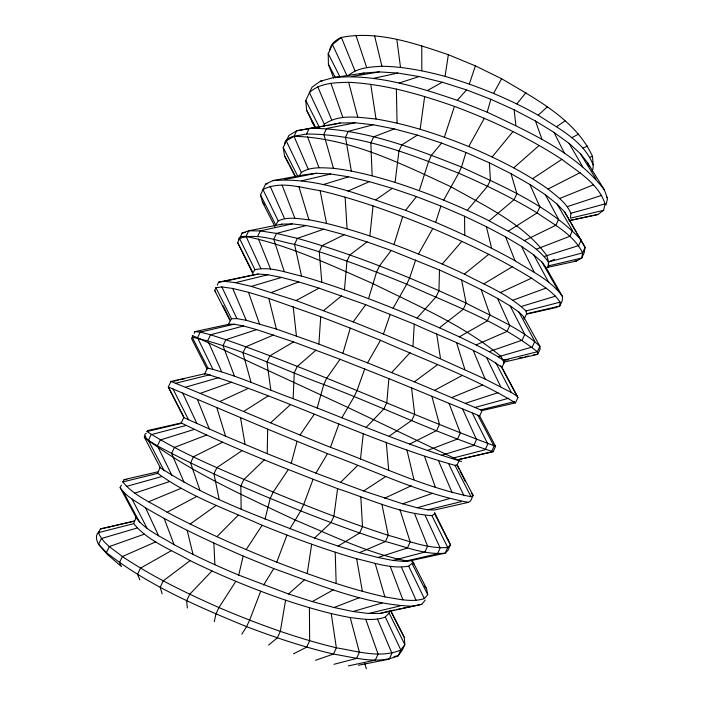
<?xml version="1.0" encoding="UTF-8"?>
<svg xmlns="http://www.w3.org/2000/svg" width="704" height="704" viewBox="0 0 704 704"><rect width="100%" height="100%" fill="white"/><g stroke="black" fill="none" stroke-linecap="round" stroke-linejoin="round"><path stroke-width="1.06" d="M457.222 464.781L473.106 495.458L470.606 500.931L468.415 502.357L434.491 510.013L427.856 509.81L417.226 507.751L402.714 503.835L363.669 490.97L315.938 473.167L267.23 453.684L267.661 429.132L168.309 386.998L170.975 381.454L205.322 373.639C289.925 400.066 369.609 441.399 455.013 465.37L457.222 464.781L459.721 459.342L493.099 451.766L495.59 446.327L479.662 415.941L388.872 378.602L340.076 359.286L293.568 341.915L256.714 329.622L243.505 326.005L234.212 324.21L228.906 324.245L194.832 331.663L194.163 333.344M240.214 237.274L242.123 233.006L248.741 230.815L281.943 224.162L292.169 223.872L306.205 225.544L323.743 229.196L344.265 234.722L367.039 241.912L391.178 250.466L439.481 270.01L438.953 290.629L436.075 296.815L417.067 318.094C379.236 302.298 340.921 287.478 301.523 276.038C286.37 272.879 270.565 266.13 254.945 269.711L252.965 272.677L237.67 242.581L239.51 238.454C257.576 232.54 276.716 241.023 294.536 244.35C332.781 255.121 369.996 269.157 406.727 284.214C450.974 304.568 498.758 321.42 537.354 351.754L537.698 354.323L504.442 362.014L501.97 367.391L517.942 397.487L515.469 402.899L482.152 410.529L414.357 381.823L367.55 362.842L318.886 344.089L276.364 329.067L246.224 320.294L236.878 318.622L231.519 318.771L227.92 325.134M461.578 461.498C404.237 444.312 349.131 419.918 293.137 398.702L294.272 372.733L297.22 366.494L316.034 350.134M517.942 397.487L517.062 396.088L511.386 392.524L485.118 379.051L412.966 346.456L414.26 324.13L365.71 304.691L319 288.138L298.734 281.917L281.538 277.42L267.907 274.771L258.148 274.032L252.349 275.141L218.548 282.181L217.263 285.164M524.146 319.132L526.601 313.782L559.794 306.029L562.241 300.678L562.566 296.666L545.996 267.397L541.878 261.932L533.72 254.866L521.558 246.426L505.63 236.905L486.394 226.697L464.534 216.251L440.898 206.052L416.469 196.601L392.295 188.338L369.362 181.65L348.594 176.81L330.713 174.002L316.272 173.281L305.589 174.592L272.774 180.638L265.549 184.114L260.506 194.929L275.748 224.963L278.23 220.933L262.953 189.534C280.676 180.347 301.62 188.012 320.1 190.626C358.723 199.804 396.123 213.391 432.784 228.518C466.664 243.03 500.139 258.782 531.546 278.159C541.614 285.331 553.177 291.509 560.05 302.157L559.794 306.029L555.174 307.754L526.724 314.134M318.886 344.089L320.716 316.721L268.814 298.434L248.459 292.301L232.716 288.455L221.866 286.933L215.917 287.672L214.702 290.506L230.05 320.681M324.377 124.265C339.293 113.599 359.014 117.471 376.015 119.011C407.933 124.274 438.803 134.438 468.732 146.546C496.364 158.303 523.503 171.635 548.046 189.042C556.618 196.029 566.412 202.717 570.874 213.25L570.53 218.17L603.61 210.294L605.044 203.87C598.4 183.357 578.002 171.794 561.845 159.368C528.308 137.474 491.885 120.41 454.441 106.383C420.27 94.406 385.026 84.102 348.665 82.306C335.122 82.685 319.959 82.755 309.426 92.576L324.377 124.265L323.391 126.007M388.872 378.602L386.795 402.662L383.882 408.927L366.159 427.337M344.45 289.837L346.966 261.096L349.87 254.945L367.039 241.912M170.94 381.814L170.975 381.454C224.312 402.961 276.998 426.078 330.458 447.313C376.957 464.376 422.286 486.79 470.994 496.725L473.106 495.458L471.319 493.002M157.881 471.83L124.062 479.618L122.813 481.932C134.112 496.082 152.073 502.867 167.094 512.239C202.638 531.001 239.439 547.272 276.751 562.153C312.083 575.775 347.873 588.579 384.877 596.886C397.839 598.84 411.426 602.694 424.354 598.611L427.733 594.598L411.946 563.332L408.681 566.174C391.098 569.237 373.604 562.558 356.646 558.738C324.509 549.463 293.119 537.812 262.126 525.272C226.811 509.397 189.209 496.267 157.722 473.343L160.046 467.289M526.601 313.782L525.967 310.983C508.552 294.307 485.426 285.226 464.376 274.111C433.611 259.644 402.054 246.866 369.855 235.946L373.05 205.85M360.457 459.263L363.308 433.444M298.892 176.686L301.374 172.454L286.264 140.906L294.008 136.294C349.483 137.702 401.667 163.9 451.07 186.824C484.95 206.096 523.248 223.353 546.858 255.622L548.486 261.967L548.02 267.168L548.627 265.839L548.486 261.967C533.79 242.405 509.775 232.734 489.139 220.792C458.814 205.63 427.354 192.808 395.085 182.406L398.948 150.982L401.817 144.901L417.375 135.115L441.602 143.088L465.96 152.478L489.421 162.844L511.016 173.686L529.901 184.483L545.406 194.762L557.11 204.098L564.784 212.142L585.112 247.403L584.197 252.701L581.768 258.025L576.585 260.99L547.219 267.476M434.588 512.459L450.49 544.878L447.744 547.51C427.302 549.023 407.704 540.417 388.265 535.339C349.281 522.667 311.071 507.769 273.205 492.105C230.71 473.062 186.331 456.667 146.969 431.543L147.567 430.566L181.227 422.937C231.915 447.823 284.847 468.389 337.577 488.664L333.925 516.252L330.968 522.606L314.556 538.05C262.117 517.537 207.68 498.775 160.38 467.773L144.285 437.122L144.962 436.005M420.156 129.219L424.67 96.474M307.208 573.637L311.67 544.245M592.134 171.178A131.322 40.665 25.1 0 0 593.129 164.824C583.854 140.879 558.43 128.568 538.182 115.183C508.763 98.701 477.435 85.765 445.06 76.384L448.351 54.701C414.26 43.226 377.74 30.395 341.37 37.418L332.455 44.528L328.214 53.654L328.425 64.39L333.722 78.232M136.145 517.361L133.707 523.644C148.078 541.288 170.878 549.49 190.133 560.613C221.082 575.81 253 588.966 285.586 600.204L280.315 631.426L277.314 637.868L268.611 645.04M214.306 621.658L215.908 614.038L218.944 607.57L235.796 581.354M606.03 205.014L607.526 198.449L604.296 189.754L587.541 162.659L580.351 153.639L569.114 143.422L554.013 132.396L535.48 121.018L514.149 109.798L490.855 99.264L466.567 89.927L442.297 82.236L419.074 76.542L397.813 73.058L379.271 71.905L364.03 73.049L333.573 77.563L320.39 81.215L311.995 87.226L305.782 100.47L306.566 110.035L314.882 127.591M425.198 600.142L421.749 604.314L380.204 613.413L368.509 613.483L353.003 611.512L334.066 607.508L312.294 601.586L288.499 593.974L238.726 575.106L243.153 556.054C209.871 541.622 176.871 526.328 145.605 507.866C136.805 501.635 126.148 496.874 120.12 487.555L121.44 485.082M265.047 519.068L270.213 498.476L273.205 492.105L288.288 469.568M291.183 463.408L297.079 441.294L267.661 429.132M317.143 408.118L323.761 384.507L326.709 378.224L340.076 359.286M604.296 189.754C575.106 151.967 529.179 132.211 487.194 112.165L490.855 99.264M342.936 353.197L350.258 328.117L320.716 316.721M368.553 298.646L376.57 272.114L379.482 265.91L391.178 250.466M465.96 152.478L461.516 167.068L458.656 173.193L443.696 200.086M393.994 244.464L402.706 216.489M419.276 190.634L428.666 161.242L431.534 155.135L441.602 143.088M562.566 296.666C551.056 280.042 531.573 271.41 515.038 260.744C489.342 246.435 462.704 233.895 435.662 222.35L440.898 206.052M444.382 137.166L454.441 106.383M469.33 84.04L475.385 65.886L448.351 54.701M415.668 259.987L409.631 278.01L406.727 284.214L393.105 308.22M412.966 346.456L383.425 334.057L390.271 314.274M364.707 368.931L357.034 390.491L354.086 396.783L341.836 417.815M330.458 447.313L338.967 423.949M313.051 479.345L303.697 504.53L300.714 510.91L289.872 528.898M276.751 562.153L286.959 535.11M260.691 591.263L249.612 620.18L246.585 626.648L241.824 634.181M493.099 451.766C435.679 432.828 380.433 406.12 323.761 384.507C280.095 368.579 237.706 347.169 192.192 337.181L191.594 338.721L206.994 368.958L204.424 374.343L205.322 373.639M295.601 177.302L284.574 155.945L283.21 147.567L288.842 135.52L296.657 130.768L340.226 123.006L355.071 122.795L373.278 124.766L394.302 128.92L417.375 135.115M479.662 415.941L482.152 410.529M390.544 610.35L404.263 637.34L404.844 644.618L402.292 650.197L398.2 655.758C377.652 664.787 354.482 657.43 333.441 654.086C303.846 647.108 274.982 637.472 246.585 626.648C197.771 606.54 148.183 585.446 106.427 552.534L109.278 546.568L144.311 534.178M337.577 488.664C368.526 498.661 399.106 513.498 431.922 515.618L434.65 513.911L450.49 544.878L447.973 550.387L445.157 553.177C424.662 555.113 404.914 546.515 385.396 541.552C356.796 532.4 328.645 521.919 300.714 510.91C252.129 491.172 203.658 470.756 157.432 445.878L160.248 439.991L194.225 429.431M207.786 340.595L210.558 334.787L243.505 326.005M257.497 236.65L260.234 230.912L292.169 223.872M284.469 144.945A159.078 33.51 25.1 0 1 294.008 136.294L306.574 134.015L309.285 128.357C362.305 127.996 412.914 147.919 461.516 167.068C503.668 186.745 548.812 205.542 581.284 239.976L578.723 245.573L544.43 256.388M181.227 422.937L183.806 417.525L168.309 386.998L184.237 417.806L225.562 436.172L267.23 453.684M389.092 611.186L389.101 613.052L404.844 644.618L400.822 650.03C380.248 658.698 357.289 651.218 336.345 647.794C296.058 638.079 257.039 623.788 218.944 607.57C185.654 592.794 152.698 576.858 122.382 556.538C113.775 549.472 102.634 543.611 98.507 532.646L100.417 528.959L134.455 521.136M493.61 93.368L501.626 78.725C535.102 98.718 575.502 119.178 592.504 156.35L593.129 164.824M468.732 146.546L484.352 118.246M418.484 253.977L432.784 228.518M367.55 362.842L380.503 340.305C425.665 360.351 473.264 377.318 515.469 402.899M315.938 473.167L327.492 453.649C374.062 470.58 419.487 493.266 468.415 502.357M263.622 585.006L273.742 568.577C319 584.698 364.795 604.595 413.442 606.302M246.171 549.639L262.126 525.272M300.054 434.966L314.266 414.242M218.548 282.181L224.558 281.301L235.479 282.682L251.275 286.396L296.094 300.555L353.188 321.878L365.71 304.691M272.774 180.638C318.428 176.713 363.079 196.337 405.601 210.329L416.469 196.601M516.886 103.919L525.941 92.602M492.175 156.93L513.031 131.481M467.306 210.302L487.555 186.217L490.398 180.118L489.421 162.844M442.27 264.018L461.903 241.322M333.573 77.563C375.98 73.638 417.604 86.953 457.292 100.302L466.567 89.927M391.697 372.53L410.062 352.678M285.586 600.204C306.777 607.218 328.231 613.58 350.222 617.54C361.812 618.886 374.044 621.342 385.308 617.038L389.101 613.052M211.939 570.979L189.719 594.255L186.683 600.67L187.317 608.01M216.876 536.721L238.225 515.205M340.446 482.504L357.518 465.573M264.334 459.818L243.839 479.582L240.856 485.91L241.138 509.036M270.626 422.84L290.268 404.791M538.182 115.183L547.325 106.867M288.499 593.974L304.234 580.034M513.744 167.816L539.22 145.411M206.994 368.958L207.944 368.139C237.248 375.373 264.818 388.45 293.137 398.702M489.139 220.792L514.078 199.663L516.886 193.618L511.016 173.686M323.638 310.526L341.625 295.847M464.376 274.111L488.77 254.276M417.067 318.094L439.446 327.791L463.285 309.258L466.127 303.134L461.613 280.06L439.481 270.01M190.133 560.613L163.214 580.897L160.213 587.233L162.114 593.859M414.357 381.823L437.624 364.619M569.686 220.625L597.872 214.5L603.61 210.294M190.15 524.058L216.251 505.393M389.092 436.216L411.796 420.358L414.674 414.146L411.558 387.851M375.936 199.734L392.295 188.338M348.119 75.759C357.342 67.575 370.251 66.959 381.946 66.264C403.374 66.572 424.433 70.884 445.06 76.384M556.679 126.632L565.03 120.886M242.194 450.542L216.911 467.606L213.946 473.862L219.146 499.277M532.585 178.675L561.845 159.368M363.669 490.97L385.783 476.476M508.332 231.07L537.134 212.881L539.889 206.914L529.901 184.483M243.478 411.541L267.969 396.044M314.556 538.05L338.07 546.093L359.603 532.972L362.516 526.68L360.826 497.077M483.921 283.791L512.266 266.746M293.568 341.915L269.878 355.863L266.948 362.032L270.82 390.016M439.446 327.791L459.351 336.864L487.23 320.971L490.019 314.926L481.202 289.67L461.613 280.06M171.204 550.757L140.51 568.137L137.544 574.367L139.841 579.841M312.294 601.586L333.23 589.864M427.522 90.438L442.297 82.236M296.094 300.555L319 288.138M434.623 390.289L462.026 375.558M571.736 137.738L578.574 134.094M167.094 512.239L197.05 496.285M548.046 189.042L580.078 172.682M293.498 653.831L306.68 647.152L309.637 640.772L309.426 607.772M409.737 444.057L436.656 430.522L439.481 424.398L431.869 396.246M222.719 442.165L193.503 456.729L190.582 462.88L199.91 490.248M344.265 234.722L322.124 245.626L319.246 251.706L321.816 282.19M301.374 172.454C310.878 166.302 322.696 167.825 333.432 168.3C354.429 170.799 374.906 176.246 395.085 182.406M524.216 240.671L555.896 225.254L558.589 219.393L545.406 194.762M384.674 498.177L411.118 485.848M219.736 401.588L248.222 388.397M500.227 292.626L531.546 278.159M554.444 259.301L548.486 261.967L582.613 252.868L585.112 247.403L577.025 233.49M347.987 191.057L369.362 181.65M155.795 541.834L122.382 556.538L119.469 562.646L121.431 566.579L107.545 554.602L98.578 544.35A162.95 32.903 25.1 0 1 99.097 531.705M459.351 336.864L476.08 344.925L507.038 331.417L509.766 325.486L497.552 298.426L481.202 289.67M338.07 546.093L359.454 552.666L385.396 541.552L388.265 535.339L381.885 504.214M273.566 334.981L245.793 346.817L242.906 352.88L251.046 382.448M582.93 148.051L587.726 146.027M148.5 501.794L181.271 488.259M451.783 397.558L482.372 385.026M559.698 198.475L593.446 184.818M271.674 292.406L298.734 281.917M334.066 607.508L359.506 597.626M536.325 249.216L569.826 236.28L572.458 230.542L557.11 204.098M394.302 128.92L373.674 136.866L370.832 142.868L372.143 175.771M206.58 435.037L174.451 447.41L171.574 453.438L184.087 482.328M427.328 450.525L457.538 438.988L460.31 432.969L449.073 403.418M512.802 300.265L546.058 288.068M278.23 220.933C287.839 216.278 298.804 218.83 308.933 219.806C329.666 223.45 349.87 229.434 369.855 235.946M200.226 393.386L231.722 382.158M402.714 503.835L432.546 493.302M323.743 229.196L297.387 238.366L276.558 233.42L260.234 230.912L248.741 230.815L246.066 236.412A160.028 17.503 25.1 0 0 238.946 239.923M280.139 224.787L281.943 224.162M476.08 344.925L489.139 351.648L522.13 340.199L524.797 334.391L510.18 305.958L497.552 298.426M315.515 660.29L333.441 654.086L336.345 647.794L331.232 613.624M590.066 157.186L592.504 156.35M134.842 493.108L169.347 481.633M567.318 206.633L601.744 195.316M256.714 329.622L225.834 339.715L210.558 334.787L200.226 332.103L194.832 331.663M399.194 83.028L419.074 76.542M465.318 403.348L498.054 392.656M359.454 552.666L377.942 557.498L407.387 547.976L410.186 541.886L399.969 509.784M322.925 184.677L348.594 176.81M441.346 455.382L473.818 445.456L476.52 439.569L462.66 409.121M521.4 306.442L555.553 296.138M251.275 286.396L281.538 277.42M136.954 528.062L101.358 538.542L98.578 544.35L106.427 552.534M353.003 611.512L382.061 603.02M185.486 387.218L218.935 377.555M359.823 74.254L364.03 73.049M489.139 351.648L498.238 356.814L532.233 347.028L534.838 341.352L518.839 312.022L510.18 305.958M417.226 507.751L449.425 498.59M126.306 486.446L161.498 476.626M570.874 213.25L605.044 203.87M474.918 407.493L508.772 398.226M306.205 225.544L276.558 233.42L273.759 239.29L284.284 271.638M185.882 425.506L151.105 434.676L148.359 440.414L164.208 470.923M380.204 613.413L387.913 611.371M373.278 124.766L348.304 131.34L345.488 137.254L351.34 171.01M377.942 557.498L392.946 560.446L424.882 552.077L427.618 546.119L414.533 513.586M525.967 310.983L560.05 302.157M451.466 458.498L485.17 449.759L487.802 444.013L472.322 413.151M333.951 664.312L356.558 658.434L359.401 652.256L350.222 617.54M98.507 532.646L133.707 523.644M175.745 383.231L210.118 374.704M122.813 481.932L157.722 473.343M427.856 509.81L461.41 501.609M235.479 282.682L267.907 274.771M480.506 409.895L514.518 401.641M368.509 613.483L400.171 605.915M548.627 265.839L581.768 258.025L582.613 252.868C573.47 234.203 553.414 224.391 537.134 212.881C511.984 197.736 485.584 184.844 458.656 173.193C410.062 154.044 359.559 134.086 306.574 134.015M146.969 431.543L181.597 423.342M301.673 180.796L330.713 174.002M100.417 528.959L134.402 521.013M234.212 324.21L200.226 332.103L197.516 337.77L212.802 369.072M392.946 560.446L404.105 561.449L437.501 553.793L440.167 547.976L425.225 515.53M518.822 358.16L523.054 357.192M525.166 356.708L528.343 355.986M174.082 381.11L178.262 380.178M180.356 379.711L184.545 378.778M373.507 78.355L397.813 73.058M224.558 281.301L258.148 274.032M459.721 459.342L457.565 459.8L347.873 407.449L197.516 337.77A160.996 1.1 25.1 0 0 192.878 336.028M348.348 665.905L375.302 660.097L378.074 654.06L365.79 619.397M568.99 220.581L597.872 214.5M331.118 124.907L340.226 123.006M388.969 611.151L394.258 610.042M396.37 609.602L421.749 604.314M355.071 122.795L326.621 128.506L323.858 134.297L333.432 168.3M242.123 233.006L245.265 232.382M393.976 656.603L398.2 655.758L400.822 650.03L385.308 617.038M284.838 179.467L316.272 173.281M358.494 665.236L389.233 659.146L391.926 653.259L377.538 619.203M265.549 184.114L267.696 183.709M308.546 128.779L296.657 130.768L294.008 136.294L308.211 169.11M310.71 128.418L312.875 128.049M315.04 127.688L324.764 126.06M326.929 125.69L329.094 125.33M351.41 76.551L379.271 71.905M320.39 81.215L322.529 80.89M404.105 561.449L411.277 560.534L445.157 553.177L447.744 547.51L431.922 515.618M533.641 354.781L537.698 354.323L540.162 348.938L539.88 346.227L523.45 316.448L518.839 312.022M508.297 359.779L503.307 360.29L498.238 356.814M574.578 261.175L576.585 260.99M124.062 479.618L126.852 479.521M586.203 216.471L588.333 216.498M495.59 446.327C405.196 412.553 317.178 371.466 225.834 339.715L223.001 345.664L234.511 376.306M106.638 527.463L109.639 527.648M504.442 362.014L500.641 356.118C462.818 324.782 416.706 305.413 373.076 283.668C331.76 265.584 290.426 245.793 246.066 236.412L260.797 268.479M457.292 100.302L487.194 112.165M405.601 210.329L435.662 222.35M353.188 321.878L383.425 334.057M350.258 328.117L380.503 340.305M297.079 441.294L327.492 453.649M243.153 556.054L273.742 568.577M414.26 324.13C443.546 337.964 475.702 348.383 501.97 367.391M120.12 487.555L136.382 518.038C145.869 530.446 161.146 536.615 174.082 544.685C195.105 555.914 216.779 565.849 238.726 575.106M475.385 65.886L501.626 78.725M459.096 460.698L457.565 459.8L491.533 451.845L494.094 446.248L477.963 415.422M157.432 445.878L148.359 440.414L144.285 437.122M146.265 433.286A161.964 15.699 25.1 0 0 148.359 440.414C193.389 473.449 244.966 496.214 295.214 520.036C331.566 535.269 367.585 553.142 406.472 560.903L411.277 560.534L414.269 564.502M447.225 538.71L448.703 540.285M311.406 120.903L313.826 124.282M424.767 586.15L425.955 587.831M260.506 194.929L262.469 202.11L264.255 204.706M214.702 290.506L215.75 292.081M580.351 153.639L596.068 179.115M606.399 196.566L607.526 198.449M569.114 143.422L582.762 166.866M575.942 231.642L564.784 212.142M541.878 261.932L558.131 290.506M284.574 155.945L288.992 163.926M533.72 254.866L548.706 282.304M404.263 637.34L391.274 612.075M500.782 365.781L517.062 396.088M123.543 492.219L139.682 522.333M328.425 64.39L335.482 77.739M495.651 362.428L511.386 392.524M306.566 110.035L315.612 127.354M132.009 499.03L147.101 528.326M455.013 465.37L470.994 496.725M262.469 202.11L275.018 226.741M192.192 337.181L207.944 368.139M305.782 100.47L319.449 127.477M457.142 465.379L459.087 469.207M460.055 471.126L465.388 481.65M283.21 147.567L297.906 176.563M412.386 560.78L426.545 588.667L427.733 594.598M328.214 53.654L339.891 76.754M289.978 165.704L295.381 176.387M554.013 132.396L564.573 153.446M253.22 274.358L237.67 242.581M173.008 388.934L188.584 419.839M215.917 287.672L231.519 318.771M223.142 305.853L229.856 319.37M239.51 238.454L254.945 269.711M521.558 246.426L534.257 272.263M158.497 448.043L172.119 475.816M486.499 357.377L500.738 386.813M408.681 566.174L424.354 598.611M448.844 464.182L464.059 495.836M221.866 286.933L236.878 318.622M182.688 393.07L196.979 423.65M145.605 507.866L158.629 535.858M332.455 44.528L346.79 75.363M270.107 186.199L284.574 218.636M208.789 342.848L221.672 371.809M401.456 567.204L416.126 600.45M438.671 461.182L452.144 492.677M232.716 288.455L246.224 320.294M317.759 86.706L331.698 119.874M587.541 162.659L589.107 166.426M473.387 350.75L485.118 379.051M355.036 70.946L341.37 37.418A158.145 49.139 25.1 0 0 329.463 51.066M258.438 238.999L270.609 269.104M197.375 399.37L209.378 429.15M505.63 236.905L515.038 260.744M282.11 185.17L294.853 218.231M390.236 566.324L402.926 599.914M164.155 518.434L174.082 544.685M307.472 136.453L318.938 167.675M535.48 121.018L542.01 139.41M330.88 83.186L342.874 117.436M248.459 292.301L259.477 323.805M424.6 456.43L435.327 487.247M355.881 35.2L366.661 67.514M364.734 663.564L366.37 668.8M456.614 342.786L464.842 369.477M216.832 407.695L225.562 436.172M298.883 186.622L308.933 219.806M375.179 563.482L384.877 596.886M348.665 82.306L357.764 117.119M523.45 316.448L523.917 318.234M268.814 298.434L276.364 329.067M187.167 530.35L193.046 554.462M486.394 226.697L491.586 248.195M374.563 35.816L381.946 66.264M406.956 450.05L413.961 479.679M301.523 276.038L294.536 244.35L297.387 238.366C355.476 254.707 411.514 277.631 466.127 303.134C491.172 316.386 518.681 326.973 539.88 346.227L537.354 351.754L503.307 360.29L503.826 363.361M320.1 190.626L326.515 223.362M356.646 558.738L362.393 591.378M240.539 417.754L245.071 444.462M436.665 333.775L440.484 358.45M370.718 84.225L376.015 119.011M396.81 39.354L400.523 67.338M514.149 109.798L515.856 125.418M293.19 306.68L296.402 335.922M386.276 442.279L388.687 470.219M345.127 197.102L347.063 228.809M213.866 543.092L214.87 564.758M335.21 552.244L336.169 583.528M396.37 88.994L397.065 123.086M464.534 216.251L464.763 235.18M421.758 45.725L421.819 70.734"/></g></svg>
